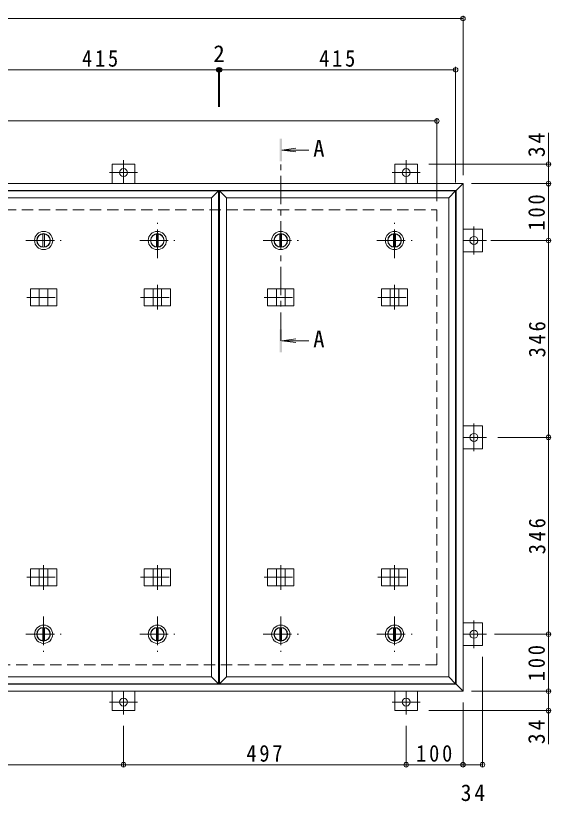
# Model space of a CAD drawing. Units: millimetres at full size, sheet at 1:10. Extents: x -2620 to 2387, y -1963 to 1109.
# Drawn here: x -930 to 11, y -317 to 1063 of the extents above; entities that cross this region are included whole.
import ezdxf
from ezdxf.enums import TextEntityAlignment as Align

# ---------------------------------------------------------------- set-up
doc = ezdxf.new("R2010")
doc.units = ezdxf.units.MM
doc.header["$LTSCALE"] = 10
doc.header["$PDMODE"] = 32
doc.header["$PDSIZE"] = 8
doc.linetypes.add('CHAIN1', pattern=[8, 5, -1, 1, -1])
doc.linetypes.add('DASHED2', pattern=[3, 2, -1])
for name, color, linetype, lineweight in [('0-1_躯体', 2, 'DASHED2', 9), ('0-2_仕上', 3, 'Continuous', 9), ('0-3_建具', 4, 'Continuous', 9), ('0-5_寸法', 4, 'Continuous', 9), ('0-C', 2, 'Continuous', 9), ('0-E', 3, 'Continuous', 9), ('0-F', 7, 'Continuous', 9)]:
    doc.layers.add(name, color=color, linetype=linetype, lineweight=lineweight)
doc.styles.add('ＭＳ ゴシック', font='')
doc.styles.get('ＭＳ ゴシック').set_extended_font_data('MS Gothic')

msp = doc.modelspace()

# ---------------------------------------------------------------- linework, layer by layer
at = {"layer": '0-1_躯体'}
for p, q in [((-1789.88, 722.13), (-189.88, 722.13)), ((-189.88, 722.13), (-189.88, -77.87)), ((-189.88, -77.87), (-1789.88, -77.87))]:
    msp.add_line(p, q, dxfattribs=at)
at = {"layer": '0-2_仕上'}
for p, q in [((-988.88, 755.13), (-573.88, 755.13)), ((-585.88, 743.13), (-573.88, 755.13)), ((-573.88, 755.13), (-573.88, -110.87)), ((-571.88, -110.87), (-571.88, 755.13)), ((-571.88, 755.13), (-156.88, 755.13)), ((-168.88, 743.13), (-156.88, 755.13)), ((-156.88, 755.13), (-156.88, -110.87)), ((-976.88, 743.13), (-585.88, 743.13)), ((-585.88, 743.13), (-585.88, -98.87)), ((-559.88, 743.13), (-168.88, 743.13)), ((-168.88, 743.13), (-168.88, -98.87)), ((-585.88, -98.87), (-976.88, -98.87)), ((-573.88, -110.87), (-585.88, -98.87)), ((-571.88, -110.87), (-559.88, -98.87)), ((-168.88, -98.87), (-559.88, -98.87)), ((-156.88, -110.87), (-168.88, -98.87)), ((-573.88, -110.87), (-988.88, -110.87)), ((-156.88, -110.87), (-571.88, -110.87))]:
    msp.add_line(p, q, dxfattribs=at)
msp.add_lwpolyline([(-559.88, -98.87), (-559.88, 743.13), (-571.88, 755.13)], dxfattribs=at)
at = {"layer": '0-3_建具', "color": 2}
for p, q in [((-1835.88, 768.13), (-143.88, 768.13)), ((-155.88, 756.13), (-143.88, 768.13)), ((-143.88, 768.13), (-143.88, -123.87)), ((-1823.88, 756.13), (-155.88, 756.13)), ((-155.88, -111.87), (-155.88, 756.13)), ((-143.88, -123.87), (-1835.88, -123.87)), ((-155.88, -111.87), (-1823.88, -111.87)), ((-155.88, -111.87), (-143.88, -123.87))]:
    msp.add_line(p, q, dxfattribs=at)
at = {"layer": '0-3_建具'}
for p, q in [((-904.47, 583.13), (-904.47, 553.13)), ((-904.47, 583.13), (-858.29, 583.13)), ((-888.88, 583.13), (-888.88, 553.13)), ((-873.88, 583.13), (-873.88, 553.13)), ((-858.29, 583.13), (-858.29, 553.13)), ((-704.47, 583.13), (-704.47, 553.13)), ((-704.47, 583.13), (-658.29, 583.13)), ((-688.88, 583.13), (-688.88, 553.13)), ((-673.88, 583.13), (-673.88, 553.13)), ((-658.29, 583.13), (-658.29, 553.13)), ((-487.47, 583.13), (-487.47, 553.13)), ((-487.47, 583.13), (-441.29, 583.13)), ((-471.88, 583.13), (-471.88, 553.13)), ((-456.88, 583.13), (-456.88, 553.13)), ((-441.29, 583.13), (-441.29, 553.13)), ((-287.47, 583.13), (-287.47, 553.13)), ((-287.47, 583.13), (-241.29, 583.13)), ((-271.88, 583.13), (-271.88, 553.13)), ((-256.88, 583.13), (-256.88, 553.13)), ((-241.29, 583.13), (-241.29, 553.13)), ((-904.47, 553.13), (-858.29, 553.13)), ((-704.47, 553.13), (-658.29, 553.13)), ((-487.47, 553.13), (-441.29, 553.13)), ((-287.47, 553.13), (-241.29, 553.13)), ((-904.47, 61.13), (-904.47, 91.13)), ((-904.47, 91.13), (-858.29, 91.13)), ((-888.88, 61.13), (-888.88, 91.13)), ((-873.88, 61.13), (-873.88, 91.13)), ((-858.29, 61.13), (-858.29, 91.13)), ((-704.47, 61.13), (-704.47, 91.13)), ((-704.47, 91.13), (-658.29, 91.13)), ((-688.88, 61.13), (-688.88, 91.13)), ((-673.88, 61.13), (-673.88, 91.13)), ((-658.29, 61.13), (-658.29, 91.13)), ((-487.47, 61.13), (-487.47, 91.13)), ((-487.47, 91.13), (-441.29, 91.13)), ((-471.88, 61.13), (-471.88, 91.13)), ((-456.88, 61.13), (-456.88, 91.13)), ((-441.29, 61.13), (-441.29, 91.13)), ((-287.47, 61.13), (-287.47, 91.13)), ((-287.47, 91.13), (-241.29, 91.13)), ((-271.88, 61.13), (-271.88, 91.13)), ((-256.88, 61.13), (-256.88, 91.13)), ((-241.29, 61.13), (-241.29, 91.13)), ((-904.47, 61.13), (-858.29, 61.13)), ((-704.47, 61.13), (-658.29, 61.13)), ((-487.47, 61.13), (-441.29, 61.13)), ((-287.47, 61.13), (-241.29, 61.13))]:
    msp.add_line(p, q, dxfattribs=at)
at = {"layer": '0-3_建具', "linetype": 'CHAIN1'}
for p, q in [((-681.38, 590.25), (-681.38, 547.01)), ((-264.38, 590.25), (-264.38, 547.01)), ((-910.79, 568.13), (-851.97, 568.13)), ((-710.79, 568.13), (-651.97, 568.13)), ((-493.79, 568.13), (-434.97, 568.13)), ((-293.79, 568.13), (-234.97, 568.13)), ((-881.38, 54.01), (-881.38, 97.25)), ((-681.38, 54.01), (-681.38, 97.25)), ((-464.38, 54.01), (-464.38, 97.25)), ((-264.38, 54.01), (-264.38, 97.25)), ((-910.79, 76.13), (-851.97, 76.13)), ((-710.79, 76.13), (-651.97, 76.13)), ((-493.79, 76.13), (-434.97, 76.13)), ((-293.79, 76.13), (-234.97, 76.13))]:
    msp.add_line(p, q, dxfattribs=at)
at = {"layer": '0-5_寸法'}
for p, q in [((-462.38, 826.95), (-437.6, 830.21)), ((-462.38, 826.95), (-437.6, 823.68)), ((-462.38, 826.95), (-414.92, 826.95)), ((-462.38, 491.82), (-437.6, 495.09)), ((-462.38, 491.82), (-437.6, 488.56)), ((-462.38, 491.82), (-414.92, 491.82))]:
    msp.add_line(p, q, dxfattribs=at)
at = {"layer": '0-5_寸法', "linetype": 'CHAIN1'}
msp.add_line((-464.38, 491.82), (-464.38, 806.95), dxfattribs=at)
at = {"layer": '0-5_寸法'}
for points in [[(-462.38, 846.95), (-466.38, 846.95), (-462.38, 806.95), (-466.38, 806.95)], [(-462.38, 471.82), (-466.38, 471.82), (-462.38, 511.82), (-466.38, 511.82)]]:
    msp.add_solid(points, dxfattribs=at)
at = {"layer": '0-C', "linetype": 'CHAIN1'}
for p, q in [((-681.38, 637.13), (-681.38, 699.13)), ((-264.38, 637.13), (-264.38, 699.13)), ((-912.38, 668.13), (-850.38, 668.13)), ((-712.38, 668.13), (-650.38, 668.13)), ((-495.38, 668.13), (-433.38, 668.13)), ((-295.38, 668.13), (-233.38, 668.13)), ((-881.38, 7.13), (-881.38, -54.87)), ((-681.38, 7.13), (-681.38, -54.87)), ((-464.38, 7.13), (-464.38, -54.87)), ((-264.38, 7.13), (-264.38, -54.87)), ((-912.38, -23.87), (-850.38, -23.87)), ((-712.38, -23.87), (-650.38, -23.87)), ((-495.38, -23.87), (-433.38, -23.87)), ((-295.38, -23.87), (-233.38, -23.87))]:
    msp.add_line(p, q, dxfattribs=at)
at = {"layer": '0-C'}
for p, q in [((-882.88, 679.53), (-882.88, 656.73)), ((-879.88, 679.53), (-879.88, 656.73)), ((-682.88, 679.53), (-682.88, 656.73)), ((-679.88, 679.53), (-679.88, 656.73)), ((-465.88, 679.53), (-465.88, 656.73)), ((-462.88, 679.53), (-462.88, 656.73)), ((-265.88, 679.53), (-265.88, 656.73)), ((-262.88, 679.53), (-262.88, 656.73)), ((-882.88, -35.27), (-882.88, -12.47)), ((-879.88, -35.27), (-879.88, -12.47)), ((-682.88, -35.27), (-682.88, -12.47)), ((-679.88, -35.27), (-679.88, -12.47)), ((-465.88, -35.27), (-465.88, -12.47)), ((-462.88, -35.27), (-462.88, -12.47)), ((-265.88, -35.27), (-265.88, -12.47)), ((-262.88, -35.27), (-262.88, -12.47))]:
    msp.add_line(p, q, dxfattribs=at)
for centre, radius in [((-881.38, 668.13), 16), ((-881.38, 668.13), 12), ((-881.38, 668.13), 11.5), ((-681.38, 668.13), 16), ((-681.38, 668.13), 12), ((-681.38, 668.13), 11.5), ((-464.38, 668.13), 16), ((-464.38, 668.13), 12), ((-464.38, 668.13), 11.5), ((-264.38, 668.13), 16), ((-264.38, 668.13), 12), ((-264.38, 668.13), 11.5), ((-881.38, -23.87), 16), ((-881.38, -23.87), 12), ((-881.38, -23.87), 11.5), ((-681.38, -23.87), 16), ((-681.38, -23.87), 12), ((-681.38, -23.87), 11.5), ((-464.38, -23.87), 16), ((-464.38, -23.87), 12), ((-464.38, -23.87), 11.5), ((-264.38, -23.87), 16), ((-264.38, -23.87), 12), ((-264.38, -23.87), 11.5)]:
    msp.add_circle(centre, radius, dxfattribs=at)
at = {"layer": '0-E'}
for p, q in [((-720.88, 802.33), (-760.88, 802.33)), ((-760.88, 802.33), (-760.88, 768.13)), ((-720.88, 802.33), (-720.88, 768.13)), ((-263.88, 802.33), (-223.88, 802.33)), ((-263.88, 802.33), (-263.88, 768.13)), ((-223.88, 802.33), (-223.88, 768.13)), ((-109.68, 688.13), (-143.88, 688.13)), ((-109.68, 688.13), (-109.68, 648.13)), ((-109.68, 648.13), (-143.88, 648.13)), ((-109.68, 342.13), (-143.88, 342.13)), ((-109.68, 342.13), (-109.68, 302.13)), ((-109.68, 302.13), (-143.88, 302.13)), ((-109.68, -3.87), (-143.88, -3.87)), ((-109.68, -3.87), (-109.68, -43.87)), ((-109.68, -43.87), (-143.88, -43.87)), ((-760.88, -158.07), (-760.88, -123.87)), ((-720.88, -158.07), (-720.88, -123.87)), ((-263.88, -158.07), (-263.88, -123.87)), ((-223.88, -158.07), (-223.88, -123.87)), ((-720.88, -158.07), (-760.88, -158.07)), ((-223.88, -158.07), (-263.88, -158.07))]:
    msp.add_line(p, q, dxfattribs=at)
at = {"layer": '0-E', "linetype": 'CHAIN1'}
for p, q in [((-740.88, 809.3), (-740.88, 768.13)), ((-243.88, 809.3), (-243.88, 768.13)), ((-765.26, 787.33), (-716.5, 787.33)), ((-219.5, 787.33), (-268.26, 787.33)), ((-124.68, 643.75), (-124.68, 692.51)), ((-102.71, 668.13), (-143.88, 668.13)), ((-124.68, 297.75), (-124.68, 346.51)), ((-102.71, 322.13), (-143.88, 322.13)), ((-124.68, -48.25), (-124.68, 0.51)), ((-102.71, -23.87), (-143.88, -23.87)), ((-740.88, -165.04), (-740.88, -123.87)), ((-243.88, -165.04), (-243.88, -123.87)), ((-765.26, -143.07), (-716.5, -143.07)), ((-268.26, -143.07), (-219.5, -143.07))]:
    msp.add_line(p, q, dxfattribs=at)
at = {"layer": '0-E'}
for centre in [(-740.88, 787.33), (-243.88, 787.33), (-124.68, 668.13), (-124.68, 322.13), (-124.68, -23.87), (-740.88, -143.07), (-243.88, -143.07)]:
    msp.add_circle(centre, 7, dxfattribs=at)
at = {"layer": '0-F'}
for p, q in [((-143.88, 783.13), (-143.88, 1063.13)), ((-1835.88, 1058.13), (-143.88, 1058.13)), ((-988.88, 968.13), (-573.88, 968.13)), ((-573.88, 971.13), (-573.88, 902.85)), ((-573.88, 968.13), (-571.88, 968.13)), ((-571.88, 971.13), (-571.88, 902.85)), ((-571.88, 968.13), (-156.88, 968.13)), ((-156.88, 770.13), (-156.88, 973.13)), ((-1789.88, 878.13), (-189.88, 878.13)), ((-189.88, 737.13), (-189.88, 883.13)), ((6.27, 802.33), (6.27, 857.01)), ((11.27, 802.33), (-203.88, 802.33)), ((6.27, 768.13), (6.27, 802.33)), ((-128.88, 768.13), (11.27, 768.13)), ((6.27, 668.13), (6.27, 768.13)), ((-94.95, 668.13), (11.27, 668.13)), ((6.27, 668.13), (6.27, 322.13)), ((9.27, 322.13), (-82.71, 322.13)), ((6.27, 322.13), (6.27, -23.87)), ((-88.37, -23.87), (11.27, -23.87)), ((6.27, -123.87), (6.27, -23.87)), ((-109.68, -256.24), (-109.68, -63.87)), ((-128.88, -123.87), (11.27, -123.87)), ((6.27, -123.87), (6.27, -158.07)), ((-143.88, -256.24), (-143.88, -143.87)), ((11.27, -158.07), (-203.88, -158.07)), ((6.27, -158.07), (6.27, -217.04)), ((-740.88, -256.24), (-740.88, -185.04)), ((-243.88, -256.24), (-243.88, -185.04)), ((-1238.88, -253.24), (-740.88, -253.24)), ((-740.88, -253.24), (-243.88, -253.24)), ((-243.88, -253.24), (-143.88, -253.24)), ((-143.88, -253.24), (-109.68, -253.24))]:
    msp.add_line(p, q, dxfattribs=at)
for p in [(-143.88, 1058.13), (-573.88, 968.13), (-571.88, 968.13), (-156.88, 968.13), (-189.88, 878.13), (6.27, 802.33), (6.27, 768.13), (6.27, 668.13), (6.27, 322.13), (6.27, -23.87), (6.27, -123.87), (6.27, -158.07), (-740.88, -253.24), (-243.88, -253.24), (-143.88, -253.24), (-109.68, -253.24)]:
    msp.add_point(p, dxfattribs=at)

# ---------------------------------------------------------------- texts
at = {"layer": '0-5_寸法', "color": 2, "style": 'ＭＳ ゴシック'}
for p in [(-407.35, 806.55), (-407.35, 471.43)]:
    msp.add_text('A', height=29.33, dxfattribs=at).set_placement(p, align=Align.BOTTOM_LEFT)
at = {"layer": '0-F', "color": 2, "style": 'ＭＳ ゴシック'}
msp.add_text('2', height=29.33, dxfattribs=at).set_placement((-582.88, 973.13), align=Align.BOTTOM_LEFT)
at = {"layer": '0-F', "color": 2, "char_height": 29.33, "attachment_point": 7, "style": 'ＭＳ ゴシック'}
for s, insert in [('\\T1.27;\\W0.9;415', (-813.88, 973.13)), ('\\T1.27;\\W0.9;415', (-396.88, 973.13)), ('\\T1.27;\\W0.9;497', (-524.88, -248.24)), ('\\T1.27;\\W0.9;100', (-226.38, -248.24)), ('\\T1.27;\\W0.95;34', (-148.03, -317.46))]:
    msp.add_mtext(s, dxfattribs=dict(at, insert=insert))
at = {"layer": '0-F', "color": 2, "char_height": 29.33, "attachment_point": 7, "rotation": 90, "style": 'ＭＳ ゴシック'}
for s, insert in [('\\T1.27;\\W0.95;34', (0.27, 814.51)), ('\\T1.27;\\W0.9;100', (0.27, 685.63)), ('\\T1.27;\\W0.9;346', (1.27, 462.63)), ('\\T1.27;\\W0.9;346', (1.27, 116.63)), ('\\T1.27;\\W0.9;100', (0.27, -106.37)), ('\\T1.27;\\W0.95;34', (0.27, -217.04))]:
    msp.add_mtext(s, dxfattribs=dict(at, insert=insert))

doc.saveas('drawing.dxf')
